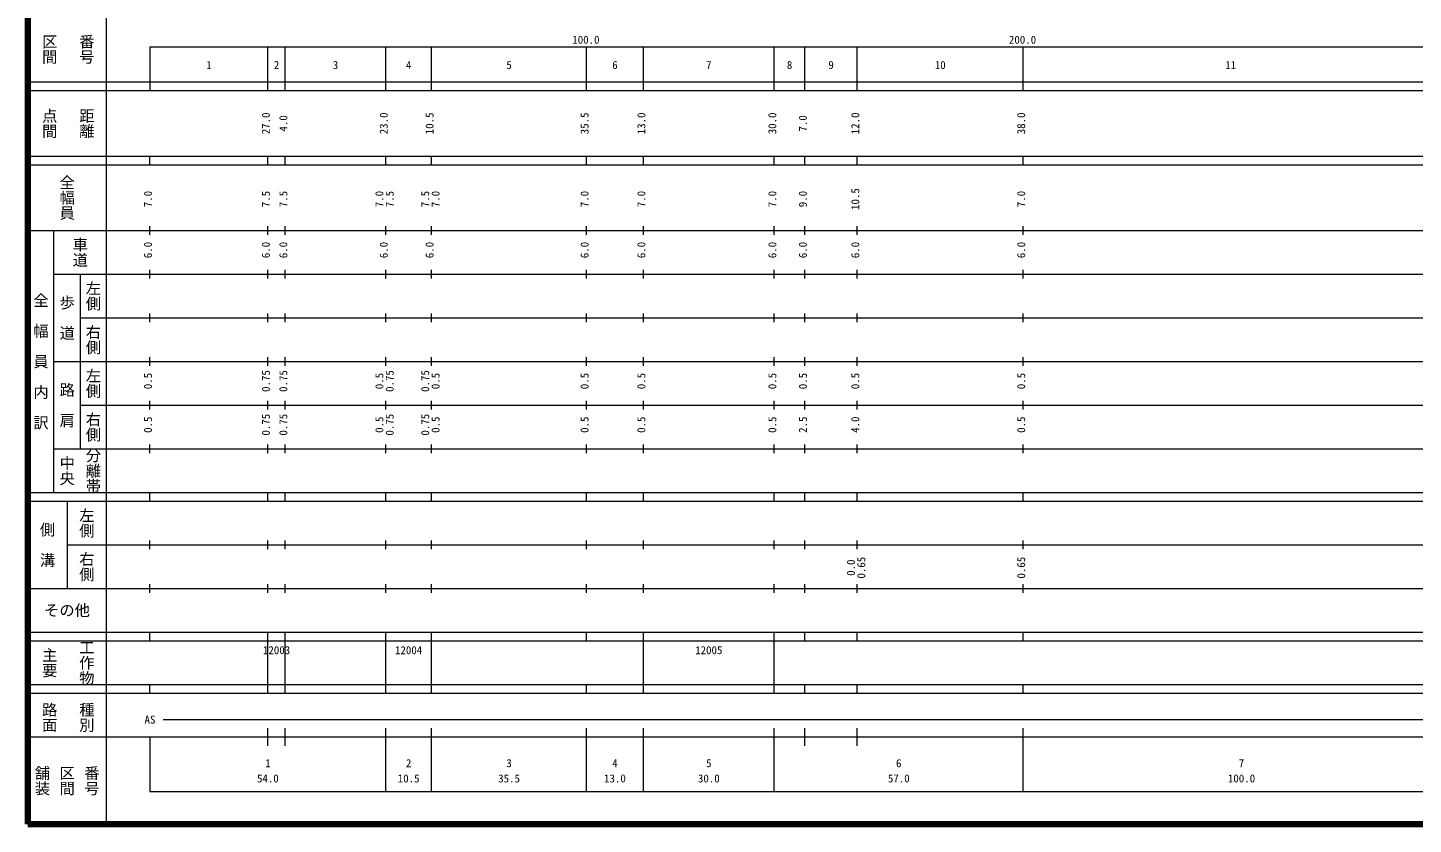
# Model space of a CAD drawing. Units: millimetres, scale not verified. Extents: x 40000 to 680000, y 20000 to 380000.
# Drawn here: x 40000 to 357344, y 20000 to 202409 of the extents above; entities that cross this region are included whole.
import ezdxf
from ezdxf.enums import TextEntityAlignment as Align

# ---------------------------------------------------------------- set-up
doc = ezdxf.new("R2010")
doc.units = ezdxf.units.MM
doc.header["$LTSCALE"] = 1000
doc.layers.add('M-TTL', color=2, linetype='Continuous', lineweight=140)
doc.layers.add('M-TTL-BAND', color=7, linetype='Continuous', lineweight=13)
doc.styles.add('@ＭＳ ゴシック', font='')
doc.styles.add('ＭＳ ゴシック', font='')
doc.styles.get('@ＭＳ ゴシック').set_extended_font_data('@MS Gothic')
doc.styles.get('ＭＳ ゴシック').set_extended_font_data('MS Gothic')

msp = doc.modelspace()

# ---------------------------------------------------------------- linework, layer by layer
at = {"layer": 'M-TTL'}
for p, q in [((40000, 380000), (40000, 20000)), ((40000, 20000), (680000, 20000))]:
    msp.add_line(p, q, dxfattribs=at)
at = {"layer": 'M-TTL-BAND'}
for p, q in [((58000, 370000), (58000, 20000)), ((68000, 198000), (579000, 198000)), ((68000, 198000), (68000, 188000)), ((95000, 188000), (95000, 198000)), ((99000, 188000), (99000, 198000)), ((122000, 188000), (122000, 198000)), ((132500, 188000), (132500, 198000)), ((168000, 188000), (168000, 198000)), ((181000, 188000), (181000, 198000)), ((211000, 188000), (211000, 198000)), ((218000, 188000), (218000, 198000)), ((230000, 188000), (230000, 198000)), ((268000, 188000), (268000, 198000)), ((40000, 190000), (579000, 190000)), ((40000, 188000), (579000, 188000)), ((40000, 173000), (579000, 173000)), ((68000, 171000), (68000, 173000)), ((95000, 171000), (95000, 173000)), ((99000, 171000), (99000, 173000)), ((122000, 171000), (122000, 173000)), ((132500, 171000), (132500, 173000)), ((168000, 171000), (168000, 173000)), ((181000, 171000), (181000, 173000)), ((211000, 171000), (211000, 173000)), ((218000, 171000), (218000, 173000)), ((230000, 171000), (230000, 173000)), ((268000, 171000), (268000, 173000)), ((40000, 171000), (579000, 171000)), ((40000, 156000), (579000, 156000)), ((46000, 96000), (46000, 156000)), ((68000, 155000), (68000, 157000)), ((95000, 155000), (95000, 157000)), ((99000, 155000), (99000, 157000)), ((122000, 155000), (122000, 157000)), ((132500, 155000), (132500, 157000)), ((168000, 155000), (168000, 157000)), ((181000, 155000), (181000, 157000)), ((211000, 155000), (211000, 157000)), ((218000, 155000), (218000, 157000)), ((230000, 155000), (230000, 157000)), ((268000, 155000), (268000, 157000)), ((46000, 146000), (579000, 146000)), ((52000, 146000), (52000, 106000)), ((68000, 145000), (68000, 147000)), ((95000, 145000), (95000, 147000)), ((99000, 145000), (99000, 147000)), ((122000, 145000), (122000, 147000)), ((132500, 145000), (132500, 147000)), ((168000, 145000), (168000, 147000)), ((181000, 145000), (181000, 147000)), ((211000, 145000), (211000, 147000)), ((218000, 145000), (218000, 147000)), ((230000, 145000), (230000, 147000)), ((268000, 145000), (268000, 147000)), ((68000, 135000), (68000, 137000)), ((95000, 135000), (95000, 137000)), ((99000, 135000), (99000, 137000)), ((122000, 135000), (122000, 137000)), ((132500, 135000), (132500, 137000)), ((168000, 135000), (168000, 137000)), ((181000, 135000), (181000, 137000)), ((211000, 135000), (211000, 137000)), ((218000, 135000), (218000, 137000)), ((230000, 135000), (230000, 137000)), ((268000, 135000), (268000, 137000)), ((52000, 136000), (579000, 136000)), ((68000, 125000), (68000, 127000)), ((95000, 125000), (95000, 127000)), ((99000, 125000), (99000, 127000)), ((122000, 125000), (122000, 127000)), ((132500, 125000), (132500, 127000)), ((168000, 125000), (168000, 127000)), ((181000, 125000), (181000, 127000)), ((211000, 125000), (211000, 127000)), ((218000, 125000), (218000, 127000)), ((230000, 125000), (230000, 127000)), ((268000, 125000), (268000, 127000)), ((46000, 126000), (579000, 126000)), ((52000, 116000), (579000, 116000)), ((68000, 115000), (68000, 117000)), ((95000, 115000), (95000, 117000)), ((99000, 115000), (99000, 117000)), ((122000, 115000), (122000, 117000)), ((132500, 115000), (132500, 117000)), ((168000, 115000), (168000, 117000)), ((181000, 115000), (181000, 117000)), ((211000, 115000), (211000, 117000)), ((218000, 115000), (218000, 117000)), ((230000, 115000), (230000, 117000)), ((268000, 115000), (268000, 117000)), ((46000, 106000), (579000, 106000)), ((68000, 105000), (68000, 107000)), ((95000, 105000), (95000, 107000)), ((99000, 105000), (99000, 107000)), ((122000, 105000), (122000, 107000)), ((132500, 105000), (132500, 107000)), ((168000, 105000), (168000, 107000)), ((181000, 105000), (181000, 107000)), ((211000, 105000), (211000, 107000)), ((218000, 105000), (218000, 107000)), ((230000, 105000), (230000, 107000)), ((268000, 105000), (268000, 107000)), ((40000, 96000), (579000, 96000)), ((68000, 94000), (68000, 96000)), ((95000, 94000), (95000, 96000)), ((99000, 94000), (99000, 96000)), ((122000, 94000), (122000, 96000)), ((132500, 94000), (132500, 96000)), ((168000, 94000), (168000, 96000)), ((181000, 94000), (181000, 96000)), ((211000, 94000), (211000, 96000)), ((218000, 94000), (218000, 96000)), ((230000, 94000), (230000, 96000)), ((268000, 94000), (268000, 96000)), ((40000, 94000), (579000, 94000)), ((49000, 94000), (49000, 74000)), ((49000, 84000), (579000, 84000)), ((68000, 83000), (68000, 85000)), ((95000, 83000), (95000, 85000)), ((99000, 83000), (99000, 85000)), ((122000, 83000), (122000, 85000)), ((132500, 83000), (132500, 85000)), ((168000, 83000), (168000, 85000)), ((181000, 83000), (181000, 85000)), ((211000, 83000), (211000, 85000)), ((218000, 83000), (218000, 85000)), ((230000, 83000), (230000, 85000)), ((268000, 83000), (268000, 85000)), ((40000, 74000), (579000, 74000)), ((68000, 73000), (68000, 75000)), ((95000, 73000), (95000, 75000)), ((99000, 73000), (99000, 75000)), ((122000, 73000), (122000, 75000)), ((132500, 73000), (132500, 75000)), ((168000, 73000), (168000, 75000)), ((181000, 73000), (181000, 75000)), ((211000, 73000), (211000, 75000)), ((218000, 73000), (218000, 75000)), ((230000, 73000), (230000, 75000)), ((268000, 73000), (268000, 75000)), ((40000, 64000), (579000, 64000)), ((68000, 62000), (68000, 64000)), ((95000, 62000), (95000, 64000)), ((99000, 62000), (99000, 64000)), ((122000, 62000), (122000, 64000)), ((132500, 62000), (132500, 64000)), ((168000, 62000), (168000, 64000)), ((181000, 62000), (181000, 64000)), ((211000, 62000), (211000, 64000)), ((218000, 62000), (218000, 64000)), ((230000, 62000), (230000, 64000)), ((268000, 62000), (268000, 64000)), ((40000, 62000), (579000, 62000)), ((95000, 52000), (95000, 62000)), ((99000, 52000), (99000, 62000)), ((122000, 52000), (122000, 62000)), ((132500, 52000), (132500, 62000)), ((181000, 52000), (181000, 62000)), ((211000, 52000), (211000, 62000)), ((40000, 52000), (579000, 52000)), ((68000, 50000), (68000, 52000)), ((95000, 50000), (95000, 52000)), ((99000, 50000), (99000, 52000)), ((122000, 50000), (122000, 52000)), ((132500, 50000), (132500, 52000)), ((168000, 50000), (168000, 52000)), ((181000, 50000), (181000, 52000)), ((211000, 50000), (211000, 52000)), ((218000, 50000), (218000, 52000)), ((230000, 50000), (230000, 52000)), ((268000, 50000), (268000, 52000)), ((40000, 50000), (579000, 50000)), ((71000, 44000), (565000, 44000)), ((95000, 38000), (95000, 42000)), ((99000, 38000), (99000, 42000)), ((122000, 27500), (122000, 42000)), ((132500, 27500), (132500, 42000)), ((168000, 27500), (168000, 42000)), ((181000, 27500), (181000, 42000)), ((211000, 27500), (211000, 42000)), ((218000, 38000), (218000, 42000)), ((230000, 38000), (230000, 42000)), ((268000, 27500), (268000, 42000)), ((40000, 40000), (579000, 40000)), ((68000, 40000), (68000, 27500)), ((68000, 27500), (579000, 27500))]:
    msp.add_line(p, q, dxfattribs=at)

# ---------------------------------------------------------------- texts
at = {"layer": 'M-TTL-BAND', "style": '@ＭＳ ゴシック'}
for s, p in [('区間', (45000, 197500)), ('番号', (53500, 197500)), ('点間', (45000, 180500)), ('距離', (53500, 180500)), ('全幅員', (49000, 163500)), ('車道', (52000, 151000)), ('左側', (55000, 141000)), ('全\u3000幅\u3000員\u3000内\u3000訳', (43000, 126000)), ('歩\u3000道', (49000, 136000)), ('右側', (55000, 131000)), ('左側', (55000, 121000)), ('路\u3000肩', (49000, 116000)), ('右側', (55000, 111000)), ('分離帯', (55000, 101000)), ('中央', (49000, 101000)), ('左側', (53500, 89000)), ('側\u3000溝', (44500, 84000)), ('右側', (53500, 79000)), ('主要', (45000, 57000)), ('工作物', (53500, 57000)), ('路面', (45000, 44500)), ('種別', (53500, 44500)), ('舗装', (43333, 30000)), ('区間', (49000, 30000)), ('番号', (54667, 30000))]:
    msp.add_text(s, height=2566, rotation=270, dxfattribs=at).set_placement(p, align=Align.MIDDLE_CENTER)
at = {"layer": 'M-TTL-BAND', "style": 'ＭＳ ゴシック'}
for s, p in [('100.0', (167844, 198195)), ('200.0', (267844, 198195)), ('1', (81500, 192405)), ('2', (97000, 192405)), ('3', (110500, 192405)), ('4', (127250, 192405)), ('5', (150250, 192405)), ('6', (174500, 192405)), ('7', (196000, 192405)), ('8', (214500, 192405)), ('9', (224000, 192405)), ('10', (249000, 192405)), ('11', (315500, 192405)), ('AS', (68000, 42500)), ('1', (95000, 32523)), ('2', (127250, 32523)), ('3', (150250, 32523)), ('4', (174500, 32523)), ('5', (196000, 32523)), ('6', (239500, 32523)), ('7', (318000, 32523)), ('54.0', (95000, 29033)), ('10.5', (127250, 29033)), ('35.5', (150250, 29033)), ('13.0', (174500, 29033)), ('30.0', (196000, 29033)), ('57.0', (239500, 29033)), ('100.0', (318000, 29033))]:
    msp.add_text(s, height=1833, dxfattribs=at).set_placement(p, align=Align.BOTTOM_CENTER)
for s, p in [('27.0', (96000, 180500)), ('4.0', (100000, 180500)), ('23.0', (123000, 180500)), ('10.5', (133500, 180500)), ('35.5', (169000, 180500)), ('13.0', (182000, 180500)), ('30.0', (212000, 180500)), ('7.0', (219000, 180500)), ('12.0', (231000, 180500)), ('38.0', (269000, 180500)), ('10.5', (231000, 163174)), ('7.0', (69000, 163174)), ('7.5', (96000, 163174)), ('7.5', (100000, 163174)), ('7.0', (122000, 163174)), ('7.5', (124370, 163174)), ('7.5', (132500, 163174)), ('7.0', (134870, 163174)), ('7.0', (169000, 163174)), ('7.0', (182000, 163174)), ('7.0', (212000, 163174)), ('9.0', (219000, 163174)), ('7.0', (269000, 163174)), ('6.0', (69000, 151500)), ('6.0', (96000, 151500)), ('6.0', (100000, 151500)), ('6.0', (123000, 151500)), ('6.0', (133500, 151500)), ('6.0', (169000, 151500)), ('6.0', (182000, 151500)), ('6.0', (212000, 151500)), ('6.0', (219000, 151500)), ('6.0', (231000, 151500)), ('6.0', (269000, 151500)), ('0.75', (96000, 121500)), ('0.75', (100000, 121500)), ('0.75', (124370, 121500)), ('0.75', (132500, 121500)), ('0.5', (69000, 121500)), ('0.5', (122000, 121500)), ('0.5', (134870, 121500)), ('0.5', (169000, 121500)), ('0.5', (182000, 121500)), ('0.5', (212000, 121500)), ('0.5', (219000, 121500)), ('0.5', (231000, 121500)), ('0.5', (269000, 121500)), ('0.5', (69000, 111500)), ('0.75', (96000, 111500)), ('0.75', (100000, 111500)), ('0.5', (122000, 111500)), ('0.75', (124370, 111500)), ('0.75', (132500, 111500)), ('0.5', (134870, 111500)), ('0.5', (169000, 111500)), ('0.5', (182000, 111500)), ('0.5', (212000, 111500)), ('2.5', (219000, 111500)), ('4.0', (231000, 111500)), ('0.5', (269000, 111500)), ('0.0', (230000, 78764)), ('0.65', (232370, 78764)), ('0.65', (269000, 78764))]:
    msp.add_text(s, height=1833, rotation=90, dxfattribs=at).set_placement(p, align=Align.BOTTOM_CENTER)
msp.add_text('その他', height=2566, dxfattribs=at).set_placement((49000, 69000), align=Align.MIDDLE_CENTER)
for s, p in [('12003', (93875, 58405)), ('12004', (124125, 58405)), ('12005', (192875, 58405))]:
    msp.add_text(s, height=1833, dxfattribs=at).set_placement(p, align=Align.BOTTOM_LEFT)

doc.saveas('drawing.dxf')
